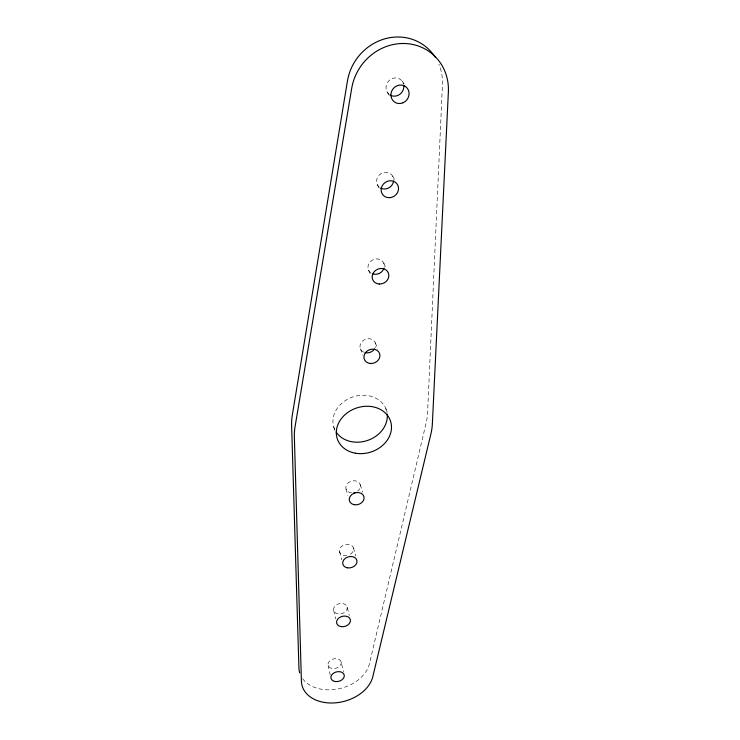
<?xml version="1.0" encoding="UTF-8"?>
<svg xmlns="http://www.w3.org/2000/svg" width="740" height="740" viewBox="0 0 740 740"><rect width="100%" height="100%" fill="white"/><g stroke="black" fill="none" stroke-linecap="round" stroke-linejoin="round"><path stroke-width="0.56" stroke-dasharray="3.7 2.78" d="M402.171 81.224L404.142 83.907M387.381 92.454L389.24 95.21M392.635 176.083L395.327 180.801M377.4 184.852L379.435 188.691M383.773 263.144L386.021 267.936M368.529 270.156L371.073 275.964M375.365 342.897L377.872 349.188M385.799 408.554L387.455 412.929M360.38 348.762L362.748 355.098M360.288 484.765L362.6 492.276M333.694 426.767L334.915 430.902M345.978 488.964L347.846 495.439M353.443 547.896L355.718 556.082M339.54 551.633L341.686 559.865M347.143 607.05A6.956 5.171 -14.9 0 1 337.995 613.895A6.956 5.171 -14.9 0 1 336.016 605.144A6.956 5.171 -14.9 0 1 347.143 607.05L349.289 615.495M333.638 610.38L335.655 618.862M341.186 661.995A6.734 4.838 -14.3 0 1 332.353 668.498A6.734 4.838 -14.3 0 1 330.401 660.348A6.734 4.838 -14.3 0 1 341.186 661.995L343.453 671.735M328.116 665.26L330.253 675.028M302.66 678.756A36.094 25.919 -14.3 0 0 339.151 688.727A36.094 25.919 -14.3 0 0 369.325 664.224L426.221 422.586A69.116 57.461 -18.6 0 0 427.572 412.911L442.483 83.861A50.126 46.657 -54.2 0 0 438.848 64.177M363.719 352.194A8.047 6.938 -21.5 0 1 360.889 343.101A8.047 6.938 -21.5 0 1 371.166 339.087A8.047 6.938 -21.5 0 1 375.236 347.689M351.583 492.923A7.456 5.966 -16.8 0 1 346.486 484.931A7.456 5.966 -16.8 0 1 357.707 481.638A7.456 5.966 -16.8 0 1 357.661 491.147M334.702 429.468A27.63 22.968 -18.6 0 1 353.257 396.807A27.63 22.968 -18.6 0 1 387.02 412.698M370.962 273.005A8.39 7.511 -26.7 0 1 368.992 263.431A8.39 7.511 -26.7 0 1 378.963 259.185A8.39 7.511 -26.7 0 1 384.217 267.353M379.305 187.22A8.806 8.112 -36.8 0 1 381.461 173.401A8.806 8.112 -36.8 0 1 393.671 179.496M389.231 94.461A9.352 8.704 -54.1 0 1 390.147 79.661A9.352 8.704 -54.1 0 1 403.578 84.231M346.829 555.509A7.197 5.55 -15.7 0 1 339.938 548.562A7.197 5.55 -15.7 0 1 351.593 545.426A7.197 5.55 -15.7 0 1 349.003 554.926"/><path stroke-width="1.11" d="M435.139 57.128A50.126 46.657 -54.2 0 0 385.281 38.702A50.126 46.657 -54.2 0 0 347.439 81.03L292.272 415.353A69.116 57.461 -18.6 0 0 291.606 425.241L298.932 668.044A36.094 25.919 -14.3 0 0 299.719 672.891M374.57 348.938A8.047 6.938 -21.5 0 1 365.051 352.656M355.219 492.433A7.456 5.966 -16.8 0 1 353.868 492.794M387.224 414.132A27.63 22.968 -18.6 0 1 367.808 440.365A27.63 22.968 -18.6 0 1 336.108 431.993M383.968 268.305A8.39 7.511 -26.7 0 1 372.71 273.865M393.615 181.069A8.806 8.112 -36.8 0 1 380.582 188.08M403.781 85.341A9.352 8.704 -54.1 0 1 399.674 94.415A9.352 8.704 -54.1 0 1 390.128 95.072M448.421 91.011L432.354 423.955A70.18 57.942 -18.6 0 1 430.948 433.714L372.701 677.137A36.575 26.02 -14.4 0 1 334.184 702.926A36.575 26.02 -14.4 0 1 301.411 681.179L294.354 436.693A70.18 57.942 -18.6 0 1 295.057 426.703L351.722 88.254A50.995 47.342 -52.8 0 1 404.558 43.512A50.995 47.342 -52.8 0 1 448.421 91.011M355.348 453.195A28.055 23.153 -18.6 0 0 390.905 422.401A28.055 23.153 -18.6 0 0 345.46 414.289A28.055 23.153 -18.6 0 0 355.348 453.195M354.451 504.745A7.567 6.013 -16.9 0 0 363.932 496.568A7.567 6.013 -16.9 0 0 351.611 494.727A7.567 6.013 -16.9 0 0 354.451 504.745M370.287 363.47A8.177 7.012 -21.4 0 0 379.546 353.378A8.177 7.012 -21.4 0 0 365.93 352.138A8.177 7.012 -21.4 0 0 370.287 363.47M347.31 567.821A7.298 5.587 -15.7 0 0 356.939 560.522A7.298 5.587 -15.7 0 0 345.293 558.349A7.298 5.587 -15.7 0 0 347.31 567.821M341.075 626.632A7.058 5.199 -15 0 0 350.362 619.722A7.058 5.199 -15 0 0 339.087 617.835A7.058 5.199 -15 0 0 341.075 626.632M335.248 681.531A6.827 4.856 -14.4 0 0 344.211 674.982A6.827 4.856 -14.4 0 0 333.296 673.345A6.827 4.856 -14.4 0 0 335.248 681.531M379.287 284.031A8.529 7.585 -26.4 0 0 388.269 272.727A8.529 7.585 -26.4 0 0 373.959 272.015A8.529 7.585 -26.4 0 0 379.287 284.031M390.165 197.645A8.954 8.214 -36.1 0 0 397.204 184.14A8.954 8.214 -36.1 0 0 382.136 185.897A8.954 8.214 -36.1 0 0 390.165 197.645M403.106 102.749A9.518 8.834 -52.7 0 0 405.871 86.784A9.518 8.834 -52.7 0 0 391.062 93.314A9.518 8.834 -52.7 0 0 403.106 102.749"/></g></svg>
